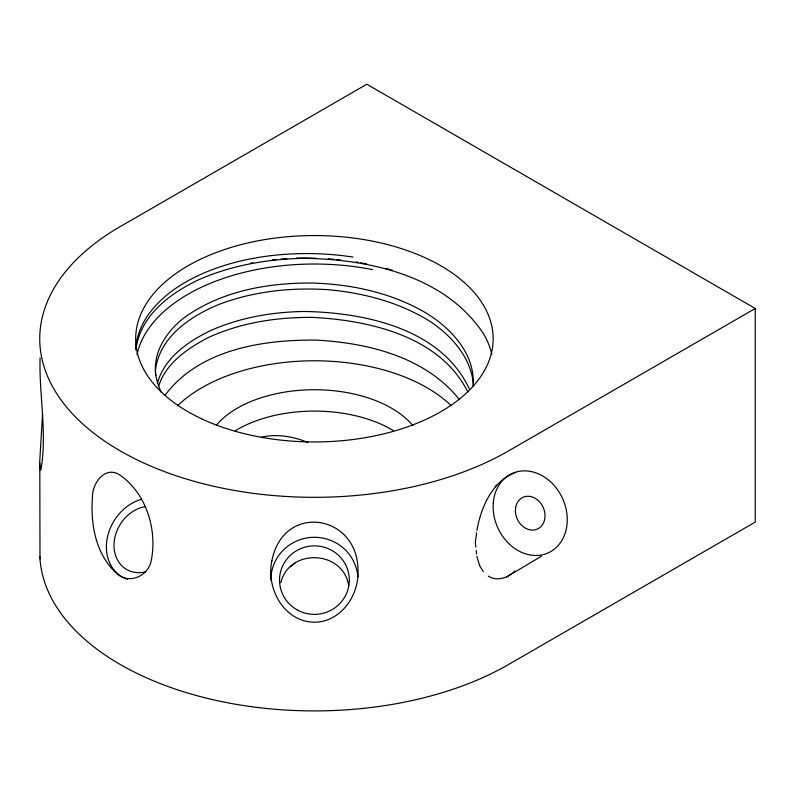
<?xml version="1.0" encoding="UTF-8"?>
<svg xmlns="http://www.w3.org/2000/svg" width="795" height="795" viewBox="0 0 795 795"><rect width="100%" height="100%" fill="white"/><g stroke="black" fill="none" stroke-linecap="round" stroke-linejoin="round"><path stroke-width="1.19" d="M39.989 558.885L39.79 460.484L42.562 414.056M473.085 385.913C475.629 353.517 450.099 327.103 424.053 311.829C389.888 292.322 350.366 284.024 311.312 283.03C268.124 282.801 223.077 290.821 186.944 315.754C166.811 329.865 150.305 354.361 156.794 379.841A159.129 91.872 0 0 0 161.375 392.402M476.612 532.809L475.35 542.409L475.857 547.059M476.921 530.404C480.876 507.647 492.314 480.707 515.746 472.439M40.078 357.929C38.995 395.036 47.243 432.53 41.012 469.467L40.366 469.954L40.108 469.288L39.75 463.604M155.323 371.762C158.394 337.497 190.323 316.092 219.539 304.187C254.231 291.169 291.705 287.234 328.544 289.728C364.239 293.047 399.825 302.418 430.393 321.637C452.196 336.295 471.544 358.108 473.482 385.406M157.47 383.001C164.495 357.939 187.709 341.711 210.009 330.869C239.434 317.603 271.781 312.038 303.919 311.471C364.676 312.445 441.801 328.583 469.616 389.6M136.343 346.928C141.808 314.124 171.233 292.649 199.485 279.403C232.716 264.964 268.929 258.882 305.012 258.315C370.003 259.389 445.21 275.974 483.4 333.592A178.746 103.201 0 0 1 491.757 354.341M158.612 386.251C165.787 363.285 187.272 348.707 207.525 337.915C240.448 322.671 276.928 317.026 313.011 317.404C369.913 320.395 440.092 336.394 467.788 391.925M280.814 582.785C289.221 547.656 343.38 550.11 348.707 585.796M165.131 395.115C199.634 349.194 263.244 339.415 317.185 340.141C368.582 343.092 425.414 357.114 458.963 399.11M495.156 486.798L496.517 485.069M514.951 570.919C508.184 577.786 497.064 581.781 488.289 576.117M290.284 566.835L295.184 562.93M755.25 308.49L508.631 450.874A274.663 158.573 0 0 1 120.194 450.874A274.663 158.573 0 0 1 120.194 226.615L366.823 84.23L755.25 308.49L755.25 522.077L508.631 664.461A274.663 158.573 0 0 1 212.653 699.62A274.663 158.573 0 0 1 39.849 556.51M541.574 556.142L508.343 575.918A43.596 35.586 58.2 0 1 506.415 577.081M261.396 437.161C276.908 433.712 293.494 436.375 307.933 442.577M250.435 263.215L252.87 262.807M272.337 259.826L275.954 259.548M280.784 259.19L286.816 258.733M296.465 258.017L316.052 258.216M328.255 258.763L334.337 259.349M336.762 259.587L340.409 259.935M356.031 261.962L358.396 262.4M360.761 262.837L366.654 263.93M385.486 268.342L392.521 270.33M483.36 571.655L479.633 565.712L476.851 556.351M155.472 372.984L155.78 375.419M476.225 550.538L476.603 554.026M136.998 354.659A178.746 103.201 0 0 1 372.666 269.654M135.716 349.919A178.925 103.549 2.2 0 1 352.95 257.063M177.494 405.838A159.129 91.872 0 0 1 451.202 405.708M216.677 424.808A108.995 62.924 0 0 1 315.307 389.729A108.995 62.924 0 0 1 412.933 425.742M127.508 579.366A43.596 35.586 -58.2 0 1 107.096 538.95A43.596 35.586 -58.2 0 1 141.56 499.27M145.704 571.834A34.881 28.471 -58.2 0 1 113.993 545.579A34.881 28.471 -58.2 0 1 145.425 506.584M270.817 580.111A43.596 42.831 0 0 1 312.703 537.321A43.596 42.831 0 0 1 357.879 576.763M235.151 430.82A108.995 62.924 0 0 1 393.674 430.82M92.468 497.451C90.342 524.153 95.847 554.92 116.766 573.424C129.009 585.08 148.794 575.898 151.348 560.008C157.291 529.569 146.32 493.516 120.194 475.251C105.477 464.906 91.882 483.241 92.468 497.451M271.89 560.694C266.196 586.471 281.738 618.152 309.513 621.859C337.428 625.586 358.595 598.138 358.008 571.913C359.092 514.017 283.378 502.013 271.89 560.694M201.92 418.945A178.746 103.201 0 0 0 490.962 354.888A178.746 103.201 0 0 0 250.355 242.405A178.746 103.201 0 0 0 201.92 418.945M296.972 609.785A34.881 34.264 0 0 0 349.293 580.111A34.881 34.264 0 0 0 296.972 550.438A34.881 34.264 0 0 0 296.972 609.785M515.667 507.349A17.44 14.221 65.4 0 0 534.965 529.848A17.44 14.221 65.4 0 0 539.984 502.321A17.44 14.221 65.4 0 0 515.667 507.349M493.248 503.434A43.596 35.546 65.4 0 0 546.195 553.698A43.596 35.546 65.4 0 0 551.173 482.386A43.596 35.546 65.4 0 0 493.248 503.434"/></g></svg>
